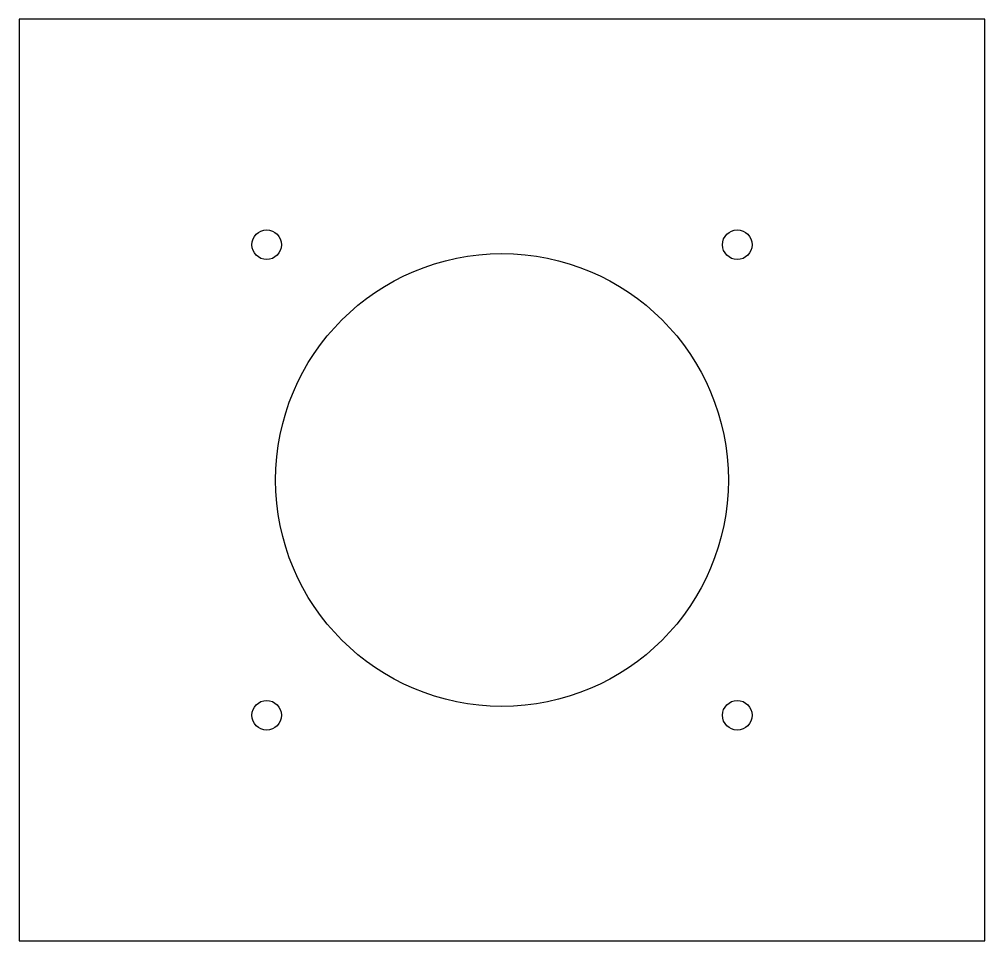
# Model space of a CAD drawing. Header units: metres. Extents: x 0 to 147, y 0 to 140.
import ezdxf

# ---------------------------------------------------------------- set-up
doc = ezdxf.new("R2010")
doc.units = ezdxf.units.M

msp = doc.modelspace()

# ---------------------------------------------------------------- linework, layer by layer
at = {"layer": 'FAN_AIR_D68_8'}
msp.add_circle((73.33, 70), 34.4, dxfattribs=at)
at = {"layer": 'FAN_M4'}
for centre in [(37.58, 105.75), (109.08, 105.75), (37.58, 34.25), (109.08, 34.25)]:
    msp.add_circle(centre, 2.25, dxfattribs=at)
at = {"layer": 'OUTLINE_T1_5'}
for p, q in [((146.67, 140), (0, 140)), ((0, 140), (0, 0)), ((146.67, 0), (146.67, 140)), ((0, 0), (146.67, 0))]:
    msp.add_line(p, q, dxfattribs=at)

doc.saveas('drawing.dxf')
